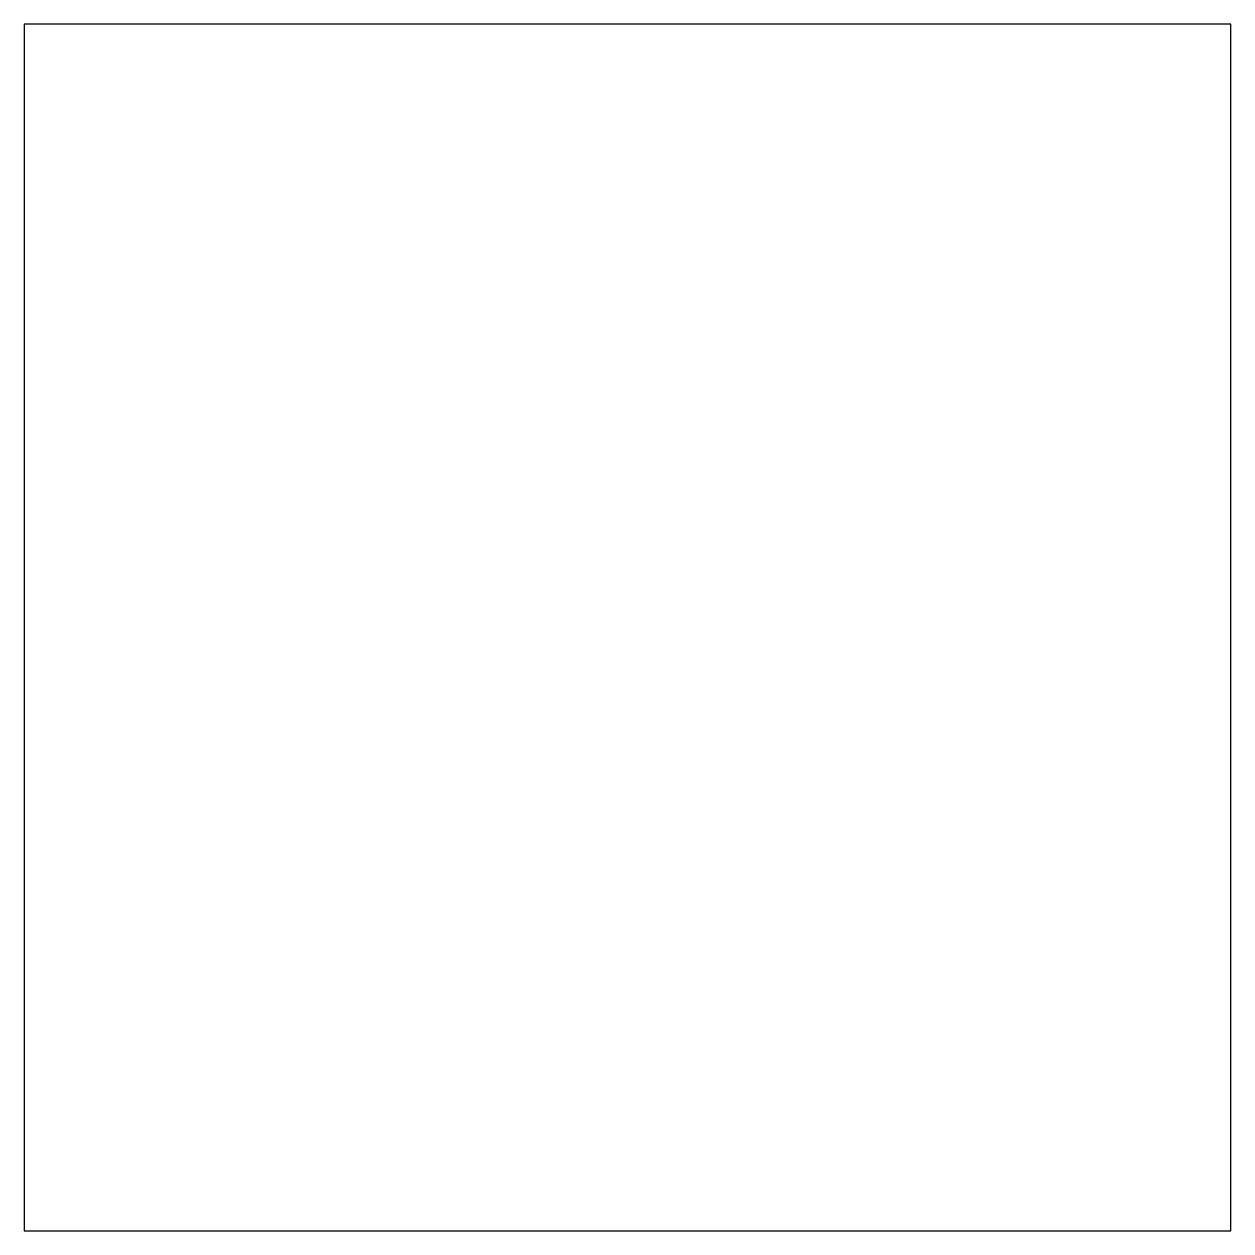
# Model space of a CAD drawing. Header units: metres. Extents: x 36 to 45, y 9 to 18.
import ezdxf

# ---------------------------------------------------------------- set-up
doc = ezdxf.new("R2010")
doc.units = ezdxf.units.M
doc.layers.get('0').update_dxf_attribs({"lineweight": 25, "true_color": 0xffffff})

msp = doc.modelspace()

# ---------------------------------------------------------------- linework, layer by layer
for p, q in [((45, 18), (36, 18)), ((36, 18), (36, 9)), ((45, 9), (45, 18)), ((36, 9), (39, 9)), ((39, 9), (45, 9))]:
    msp.add_line(p, q)

doc.saveas('drawing.dxf')
